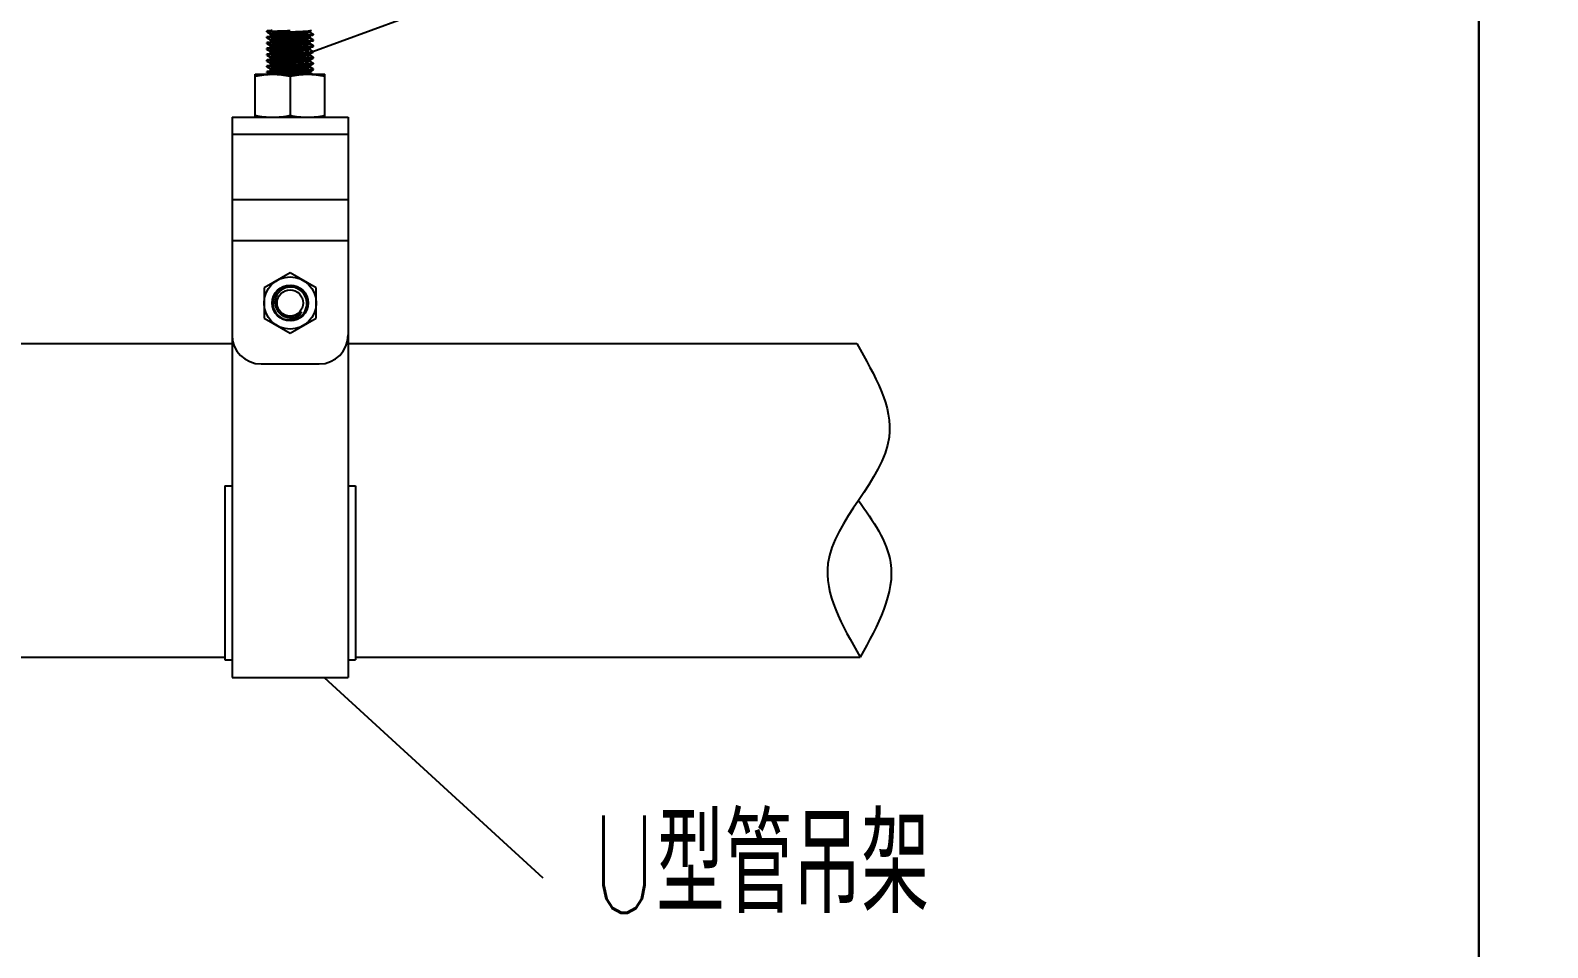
# Model space of a CAD drawing. Extents: x 27938 to 1507990, y 110129 to 923079.
# Drawn here: x 539211 to 545432, y 376000 to 379764 of the extents above; entities that cross this region are included whole.
import ezdxf

# ---------------------------------------------------------------- set-up
doc = ezdxf.new("R2010")
doc.units = 0
doc.header["$LTSCALE"] = 1000
doc.header["$MEASUREMENT"] = 0
doc.layers.add('W_DIM', color=4, linetype='Continuous')
doc.styles.get("Standard").update_dxf_attribs({"font": 'gbenor.shx', "bigfont": 'gbcbig.shx'})
doc.styles.add('wwp100', font='txt.shx', dxfattribs={"width": 0.7, "height": 400, "bigfont": 'hztxt.shx'})
doc.dimstyles.get("Standard").update_dxf_attribs({"dimtxt": 0.18, "dimasz": 0.18, "dimexe": 0.18, "dimexo": 0.0625, "dimgap": 0.09, "dimtad": 0, "dimtih": 1, "dimtoh": 1, "dimdec": 4, "dimzin": 0, "dimdsep": 46, "dimtxsty": 'Standard', "dimcen": 0.09, "dimadec": 0, "dimazin": 0, "dimtfac": 1, "dimtdec": 4, "dimtofl": 0, "dimtmove": 0, "dimatfit": 3, "dimfxl": 1, "dimtolj": 1, "dimtzin": 0, "dimarcsym": 0})

msp = doc.modelspace()

# ---------------------------------------------------------------- linework, layer by layer
at = {"linetype": 'Continuous'}
for p, q in [((540181.2, 379760.6), (540180.9, 379760.3)), ((540180.9, 379757.3), (540180.9, 379760.3)), ((540181.2, 379757.1), (540180.9, 379757.3)), ((540181.2, 379757.1), (540194.1, 379749.6)), ((540193.8, 379749.9), (540193.8, 379743.9)), ((540358.3, 379761.5), (540363.3, 379764.4)), ((540371.2, 379748.7), (540358.3, 379756.2)), ((540358.6, 379755.9), (540358.6, 379761.8)), ((540371.2, 379748.7), (540371.4, 379748.4)), ((540371.2, 379745.2), (540371.4, 379745.4)), ((540371.4, 379745.4), (540371.4, 379748.4)), ((540181.2, 379736.8), (540180.9, 379736.5)), ((540180.9, 379733.5), (540180.9, 379736.5)), ((540181.2, 379733.3), (540180.9, 379733.5)), ((540181.2, 379713), (540180.9, 379712.7)), ((540180.9, 379709.7), (540180.9, 379712.7)), ((540181.2, 379709.5), (540180.9, 379709.7)), ((540181.2, 379689.1), (540180.9, 379688.9)), ((540180.9, 379685.9), (540180.9, 379688.9)), ((540181.2, 379685.6), (540180.9, 379685.9)), ((540181.2, 379733.3), (540194.1, 379725.8)), ((540181.2, 379709.5), (540194.1, 379702)), ((540181.2, 379685.6), (540194.1, 379678.2)), ((540193.8, 379726.1), (540193.8, 379720.1)), ((540193.8, 379702.3), (540193.8, 379696.3)), ((540357.2, 379731.3), (540356.5, 379731.2)), ((540357.5, 379707.6), (540356.6, 379707.4)), ((540371.2, 379724.9), (540358.3, 379732.3)), ((540371.2, 379701), (540358.3, 379708.5)), ((540371.2, 379677.2), (540358.3, 379684.7)), ((540358.6, 379732), (540358.6, 379738)), ((540358.6, 379708.2), (540358.6, 379714.2)), ((540358.6, 379684.4), (540358.6, 379690.4)), ((540371.2, 379724.9), (540371.4, 379724.6)), ((540371.2, 379721.4), (540371.4, 379721.6)), ((540371.2, 379701), (540371.4, 379700.8)), ((540371.2, 379697.5), (540371.4, 379697.8)), ((540371.4, 379721.6), (540371.4, 379724.6)), ((540371.4, 379697.8), (540371.4, 379700.8)), ((540181.2, 379665.3), (540180.9, 379665.1)), ((540180.9, 379662.1), (540180.9, 379665.1)), ((540181.2, 379661.8), (540180.9, 379662.1)), ((540181.2, 379641.5), (540180.9, 379641.3)), ((540180.9, 379638.3), (540180.9, 379641.3)), ((540181.2, 379638), (540180.9, 379638.3)), ((540181.2, 379661.8), (540194.1, 379654.3)), ((540181.2, 379638), (540194.1, 379630.5)), ((540193.8, 379678.5), (540193.8, 379672.5)), ((540193.8, 379654.6), (540193.8, 379648.7)), ((540193.8, 379630.8), (540193.8, 379624.9)), ((540358.3, 379666.3), (540371.2, 379673.7)), ((540371.2, 379653.4), (540358.3, 379660.9)), ((540358.3, 379642.4), (540371.2, 379649.9)), ((540371.2, 379629.6), (540358.3, 379637.1)), ((540358.3, 379618.6), (540371.2, 379626.1)), ((540358.6, 379660.6), (540358.6, 379666.6)), ((540358.6, 379636.8), (540358.6, 379642.7)), ((540371.2, 379677.2), (540371.4, 379677)), ((540371.2, 379673.7), (540371.4, 379674)), ((540371.2, 379653.4), (540371.4, 379653.2)), ((540371.2, 379649.9), (540371.4, 379650.2)), ((540371.2, 379629.6), (540371.4, 379629.3)), ((540371.2, 379626.1), (540371.4, 379626.4)), ((540371.4, 379674), (540371.4, 379677)), ((540371.4, 379650.2), (540371.4, 379653.2)), ((540371.4, 379626.4), (540371.4, 379629.3)), ((540133.3, 379583.5), (540419.1, 379583.5)), ((540133.3, 379407.2), (540133.3, 379583.5)), ((540181.2, 379617.7), (540180.9, 379617.4)), ((540180.9, 379614.5), (540180.9, 379617.4)), ((540181.2, 379614.2), (540180.9, 379614.5)), ((540181.2, 379593.9), (540180.9, 379593.6)), ((540180.9, 379590.7), (540180.9, 379593.6)), ((540181.1, 379590.5), (540180.9, 379590.7)), ((540181.2, 379590.4), (540181.1, 379590.5)), ((540181.2, 379614.2), (540194.1, 379606.7)), ((540181.2, 379590.4), (540194.1, 379582.9)), ((540193.8, 379607), (540193.8, 379601.1)), ((540276.2, 379575.4), (540276.2, 379415.3)), ((540285.8, 379583.6), (540281.5, 379583.5)), ((540371.2, 379605.8), (540358.3, 379613.3)), ((540358.3, 379594.8), (540371.2, 379602.3)), ((540369.1, 379583.2), (540358.3, 379589.5)), ((540358.6, 379613), (540358.6, 379618.9)), ((540358.6, 379589.2), (540358.6, 379595.1)), ((540371.2, 379605.8), (540371.4, 379605.5)), ((540371.2, 379602.3), (540371.4, 379602.6)), ((540371.4, 379602.6), (540371.4, 379605.5)), ((540419.1, 379407.2), (540419.1, 379583.5)), ((540038.1, 379407.2), (540514.3, 379407.2)), ((540038.1, 379407.2), (540038.1, 377109.3)), ((540514.3, 379407.2), (540514.3, 377109.3)), ((540038.1, 379337.5), (540514.3, 379337.5)), ((540038.1, 379069.6), (540514.3, 379069.6)), ((540038.1, 378901.2), (540514.3, 378901.2)), ((540276.2, 378768.9), (540169.1, 378707.1)), ((540383.3, 378707.1), (540276.2, 378768.9)), ((540169.1, 378707.1), (540169.1, 378583.4)), ((540328.9, 378695.8), (540328.8, 378695.9)), ((540383.3, 378583.4), (540383.3, 378707.1)), ((540349.2, 378643.9), (540349.2, 378643.8)), ((540349.2, 378643.8), (540349.2, 378643.9)), ((540169.1, 378583.4), (540276.2, 378521.5)), ((540276.2, 378521.5), (540383.3, 378583.4)), ((540344.6, 378621.6), (540344.6, 378621.5)), ((539085.6, 378478.5), (540038.1, 378478.5)), ((540514.3, 378478.5), (542599.2, 378478.5)), ((540157.1, 378395.2), (540395.3, 378395.2)), ((540008.3, 377895.1), (540038.1, 377895.1)), ((540008.3, 377895.1), (540008.3, 377180.7)), ((540514.3, 377895.1), (540544.1, 377895.1)), ((540544.1, 377895.1), (540544.1, 377180.7)), ((539085.6, 377192.6), (540008.3, 377192.6)), ((540008.3, 377180.7), (540038.1, 377180.7)), ((540514.3, 377180.7), (540544.1, 377180.7)), ((540544.1, 377192.6), (542614, 377192.6)), ((540038.1, 377109.3), (540514.3, 377109.3))]:
    msp.add_line(p, q, dxfattribs=at)
for points in [[(530011.3, 387132.7), (545149.7, 387132.7), (545149.7, 372277.4), (530011.3, 372277.4)], [(545149.7, 387132.7), (564150.3, 387132.7), (564146, 372277.4), (545149.7, 372277.4)]]:
    msp.add_lwpolyline(points, close=True)
for radius in [107.1, 73.7, 53.6]:
    msp.add_circle((540276.2, 378645.2), radius, dxfattribs=at)
for centre, radius, start, end in [((540226.4, 379350.5), 410.2, 93.82546, 94.80608), ((540325.2, 380166.3), 421.3, 273.76869, 274.79342), ((540352.7, 379773.6), 19, 281.49756, 282.79132), ((540214.2, 379427), 261.7, 94.67947, 95.24215), ((540226.3, 379327.6), 409.2, 93.83131, 94.80786), ((540226.7, 379298.5), 414.5, 93.80005, 94.80434), ((540220.6, 379350.3), 338.6, 94.49214, 94.69374), ((540325.3, 380140.7), 419.4, 273.77976, 274.79411), ((540325.3, 380116.7), 419.2, 273.78138, 274.79382), ((540225.3, 379268.7), 396.6, 93.91067, 94.81357), ((540225.8, 379238.5), 403.1, 93.86928, 94.81105), ((540325.3, 380093.8), 420.2, 273.77571, 274.79329), ((540325.2, 380047.4), 421.4, 273.76813, 274.79336), ((540326.9, 380049.1), 399.2, 273.90218, 274.80507), ((540224.4, 379208.6), 385.3, 93.97069, 94.82913), ((540226.3, 379208.7), 409, 93.83244, 94.80797), ((540325.3, 380021.6), 419.4, 273.77959, 274.79411), ((540276.2, 378645.2), 71.4, 289.25158, 285.86236), ((540271.6, 378651.5), 72.4, 37.57462, 37.80402), ((540276.2, 378645.2), 73, 358.9347, 43.9347), ((540276.4, 378645.4), 72.8, 43.52983, 43.8601), ((540272, 378651.8), 71.9, 23.78684, 37.58004), ((540276.3, 378645.3), 72.9, 42.26195, 43.52956), ((540276.3, 378647.4), 73, 339.76267, 355.68101), ((540276.5, 378647.3), 72.9, 355.70631, 356.90192), ((540276.3, 378645.2), 73, 356.87963, 358.47887), ((540276.5, 378645.2), 72.8, 358.47928, 358.88404), ((540276.6, 378647.3), 72.8, 356.90209, 357.24282), ((540276.4, 378645.5), 60.4, 225.59611, 226.24462), ((540276.4, 378645.5), 60.4, 226.24456, 228.00022), ((540274.8, 378646.8), 60.6, 228.6612, 231.11392), ((540276.3, 378645.4), 60.3, 227.99953, 230.78432), ((540274.7, 378646.7), 60.4, 231.11449, 231.91317), ((540274.6, 378646.6), 60.4, 231.91326, 232.23953), ((540274.6, 378646.5), 60.2, 232.2392, 233.54055), ((540276.1, 378645.1), 60, 230.78467, 232.80593), ((540274.4, 378646.4), 60.1, 233.54074, 234.43196), ((540274.3, 378646.2), 59.9, 234.43195, 235.30083), ((540276, 378644.9), 59.7, 232.80687, 233.4634), ((540274.2, 378646.1), 59.7, 235.30084, 236.12399), ((540275.9, 378644.8), 59.6, 233.46339, 234.12153), ((540276.2, 378645.2), 60.1, 234.12167, 323.46019), ((540274.3, 378644.3), 71.1, 287.55077, 290.96708), ((540270.9, 378639.5), 61.5, 313.91184, 316.67382), ((540271.4, 378639.1), 60.9, 316.66061, 330.82466), ((540276, 378645.4), 60.3, 312.09178, 313.87745), ((540276, 378645.4), 60.4, 313.87721, 315.04424), ((540276, 378645.4), 60.4, 315.04373, 319.24978), ((540276.2, 378645.3), 60.1, 319.2512, 320.83328), ((540276.3, 378645.2), 60, 320.83379, 321.09928), ((540276.3, 378645.1), 59.9, 321.09926, 321.48549), ((540276.4, 378645.1), 59.8, 321.48536, 322.27715), ((540276.6, 378644.9), 59.6, 322.2769, 323.45974), ((540277.4, 378647), 71.9, 312.10865, 339.21381), ((540277, 378647.2), 72.3, 339.27916, 339.71057), ((540157.1, 378514.3), 119.1, 180, 270), ((540395.3, 378514.3), 119.1, 270, 0)]:
    msp.add_arc(centre, radius, start, end, dxfattribs=at)
for points, knots in [([(540180.9, 379757.3), (540180.9, 379757.8), (540183.1, 379758.1), (540184.2, 379758.3), (540185.3, 379758.5)], [0, 0, 0, 0, 0.27238, 1, 1, 1, 1]), ([(540188.4, 379761.8), (540187.5, 379761.7), (540185.1, 379761.4), (540182.5, 379761.3), (540181.2, 379760.6)], [0, 0, 0, 0, 0.375527, 1, 1, 1, 1]), ([(540202.9, 379762.9), (540201.5, 379762.9), (540196.6, 379762.5), (540191.8, 379762.2), (540188.4, 379761.8)], [0, 0, 0, 0, 0.294617, 1, 1, 1, 1]), ([(540195.8, 379750.7), (540195.3, 379750.6), (540194.7, 379750.5), (540193.8, 379750.1), (540193.8, 379749.9)], [0, 0, 0, 0, 0.704888, 1, 1, 1, 1]), ([(540356.4, 379755), (540346.6, 379753), (540318.6, 379752.4), (540273.7, 379749.5), (540232.8, 379748.1), (540206.8, 379746), (540197.7, 379745.4), (540194.8, 379744.5)], [0, 0, 0, 0, 0.186906, 0.5149, 0.834439, 0.943372, 1, 1, 1, 1]), ([(540356.9, 379761), (540347.6, 379758.9), (540311.4, 379758.2), (540264.2, 379755.5), (540220, 379752.9), (540202.1, 379752), (540195.8, 379750.7)], [0, 0, 0, 0, 0.176504, 0.667042, 0.88168, 1, 1, 1, 1]), ([(540199, 379759.7), (540200.5, 379759.8), (540207.4, 379760.3), (540214.3, 379760.6), (540219.7, 379760.9)], [0, 0, 0, 0, 0.219992, 1, 1, 1, 1]), ([(540219.7, 379760.9), (540224, 379761.1), (540242.8, 379762), (540261.7, 379762.7), (540276.2, 379763.3)], [0, 0, 0, 0, 0.227178, 1, 1, 1, 1]), ([(540352.9, 379746), (540347.8, 379745.7), (540322.3, 379744.2), (540296.7, 379743.3), (540276.2, 379742.5)], [0, 0, 0, 0, 0.198238, 1, 1, 1, 1]), ([(540353, 379743), (540357.2, 379743.3), (540363.1, 379744.1), (540369.6, 379744.2), (540371.2, 379745.2)], [0, 0, 0, 0, 0.690891, 1, 1, 1, 1]), ([(540358.3, 379761.5), (540358.1, 379761.4), (540357.6, 379761.2), (540357.2, 379761.1), (540356.9, 379761)], [0, 0, 0, 0, 0.401788, 1, 1, 1, 1]), ([(540358.6, 379755.9), (540358.6, 379755.7), (540357.8, 379755.3), (540357.3, 379755.2), (540356.9, 379755.1)], [0, 0, 0, 0, 0.301708, 1, 1, 1, 1]), ([(540371.4, 379748.4), (540371.4, 379747.9), (540369, 379747.7), (540367.7, 379747.3), (540366.5, 379747.2)], [0, 0, 0, 0, 0.270407, 1, 1, 1, 1]), ([(540180.9, 379733.5), (540180.9, 379734), (540183.2, 379734.2), (540184.3, 379734.6), (540185.5, 379734.7)], [0, 0, 0, 0, 0.271848, 1, 1, 1, 1]), ([(540180.9, 379709.7), (540180.9, 379710.2), (540183.3, 379710.4), (540184.4, 379710.8), (540185.6, 379710.9)], [0, 0, 0, 0, 0.2714, 1, 1, 1, 1]), ([(540181, 379685.9), (540181, 379686.7), (540185.8, 379686.6), (540188, 379687.4), (540190.3, 379687.6)], [0, 0, 0, 0, 0.263671, 1, 1, 1, 1]), ([(540198.6, 379738.8), (540194.6, 379738.6), (540188.9, 379737.8), (540182.7, 379737.7), (540181.2, 379736.8)], [0, 0, 0, 0, 0.690101, 1, 1, 1, 1]), ([(540198.9, 379715.1), (540194.8, 379714.8), (540189.1, 379714), (540182.8, 379713.9), (540181.2, 379713)], [0, 0, 0, 0, 0.690433, 1, 1, 1, 1]), ([(540199.2, 379691.3), (540195, 379691), (540189.2, 379690.2), (540182.8, 379690.1), (540181.2, 379689.1)], [0, 0, 0, 0, 0.690711, 1, 1, 1, 1]), ([(540195.9, 379726.9), (540195.3, 379726.8), (540194.7, 379726.7), (540193.8, 379726.3), (540193.8, 379726.1)], [0, 0, 0, 0, 0.705209, 1, 1, 1, 1]), ([(540195.9, 379703.1), (540195.4, 379703), (540194.8, 379702.9), (540193.8, 379702.5), (540193.8, 379702.3)], [0, 0, 0, 0, 0.705913, 1, 1, 1, 1]), ([(540194, 379687.9), (540199.1, 379688.3), (540226.5, 379690), (540253.9, 379691), (540276.2, 379691.9)], [0, 0, 0, 0, 0.18466, 1, 1, 1, 1]), ([(540194.8, 379744.5), (540194.7, 379744.5), (540194.4, 379744.4), (540194.2, 379744.3), (540194.1, 379744.2)], [0, 0, 0, 0, 0.569178, 1, 1, 1, 1]), ([(540195.1, 379720.8), (540194.9, 379720.7), (540194.6, 379720.6), (540194.2, 379720.5), (540194.1, 379720.4)], [0, 0, 0, 0, 0.582256, 1, 1, 1, 1]), ([(540195.4, 379697.1), (540195.1, 379697), (540194.7, 379696.9), (540194.3, 379696.7), (540194.1, 379696.6)], [0, 0, 0, 0, 0.593653, 1, 1, 1, 1]), ([(540356.5, 379731.2), (540346.8, 379729.2), (540319.1, 379728.6), (540274.5, 379725.8), (540233.7, 379724.3), (540207.4, 379722.3), (540198.2, 379721.6), (540195.1, 379720.8)], [0, 0, 0, 0, 0.184419, 0.509926, 0.829804, 0.940533, 1, 1, 1, 1]), ([(540356.6, 379707.4), (540346.9, 379705.4), (540319.6, 379704.7), (540275.3, 379702.3), (540231.4, 379699.6), (540204.5, 379699.2), (540195.4, 379697.1)], [0, 0, 0, 0, 0.18225, 0.50532, 0.825389, 1, 1, 1, 1]), ([(540357.2, 379737.3), (540348.2, 379735), (540321.4, 379734.8), (540277.6, 379732), (540233.1, 379729.6), (540205.5, 379728.9), (540195.9, 379726.9)], [0, 0, 0, 0, 0.172112, 0.49211, 0.816561, 1, 1, 1, 1]), ([(540357.5, 379713.6), (540354.5, 379712.7), (540345.4, 379712.1), (540319.2, 379710), (540278.3, 379708.6), (540233.6, 379705.8), (540205.7, 379705.1), (540195.9, 379703.1)], [0, 0, 0, 0, 0.057877, 0.167606, 0.487311, 0.814214, 1, 1, 1, 1]), ([(540348.8, 379688.5), (540337.2, 379687.4), (540309.4, 379685.9), (540266.7, 379684.1), (540227.5, 379681.8), (540204.2, 379681), (540196, 379679.3)], [0, 0, 0, 0, 0.229049, 0.545233, 0.836568, 1, 1, 1, 1]), ([(540276.2, 379742.5), (540268.7, 379742.2), (540242.8, 379741.1), (540217, 379740.1), (540198.6, 379738.8)], [0, 0, 0, 0, 0.289182, 1, 1, 1, 1]), ([(540198.9, 379735.9), (540204, 379736.2), (540229.7, 379737.7), (540255.5, 379738.7), (540276.2, 379739.5)], [0, 0, 0, 0, 0.196967, 1, 1, 1, 1]), ([(540276.2, 379718.6), (540268.8, 379718.3), (540243, 379717.3), (540217.2, 379716.3), (540198.9, 379715.1)], [0, 0, 0, 0, 0.288643, 1, 1, 1, 1]), ([(540199.2, 379712.1), (540204.3, 379712.4), (540229.9, 379713.9), (540255.6, 379714.8), (540276.2, 379715.7)], [0, 0, 0, 0, 0.197595, 1, 1, 1, 1]), ([(540276.2, 379694.8), (540268.8, 379694.5), (540243.1, 379693.5), (540217.5, 379692.5), (540199.2, 379691.3)], [0, 0, 0, 0, 0.288182, 1, 1, 1, 1]), ([(540276.2, 379739.5), (540283.6, 379739.8), (540309.2, 379740.8), (540334.8, 379741.8), (540353, 379743)], [0, 0, 0, 0, 0.287875, 1, 1, 1, 1]), ([(540353, 379722.2), (540347.9, 379721.9), (540322.3, 379720.4), (540296.7, 379719.5), (540276.2, 379718.6)], [0, 0, 0, 0, 0.198015, 1, 1, 1, 1]), ([(540276.2, 379715.7), (540283.6, 379716), (540309.2, 379717), (540334.8, 379718), (540353, 379719.2)], [0, 0, 0, 0, 0.287899, 1, 1, 1, 1]), ([(540353, 379698.4), (540347.9, 379698), (540322.3, 379696.6), (540296.7, 379695.6), (540276.2, 379694.8)], [0, 0, 0, 0, 0.197982, 1, 1, 1, 1]), ([(540276.2, 379691.9), (540283.6, 379692.1), (540309.1, 379693.2), (540334.7, 379694.2), (540352.9, 379695.4)], [0, 0, 0, 0, 0.287815, 1, 1, 1, 1]), ([(540357.7, 379689.8), (540357.3, 379689.7), (540354.3, 379689), (540351.4, 379688.8), (540348.8, 379688.5)], [0, 0, 0, 0, 0.152403, 1, 1, 1, 1]), ([(540358.6, 379684.4), (540358.6, 379683.5), (540353.5, 379683.5), (540351.3, 379682.8), (540348.8, 379682.6)], [0, 0, 0, 0, 0.264973, 1, 1, 1, 1]), ([(540352.9, 379695.4), (540357.2, 379695.7), (540363.1, 379696.5), (540369.6, 379696.6), (540371.2, 379697.5)], [0, 0, 0, 0, 0.690907, 1, 1, 1, 1]), ([(540353, 379719.2), (540357.2, 379719.5), (540363.1, 379720.3), (540369.6, 379720.4), (540371.2, 379721.4)], [0, 0, 0, 0, 0.690866, 1, 1, 1, 1]), ([(540358.3, 379737.7), (540358.2, 379737.6), (540357.8, 379737.5), (540357.4, 379737.4), (540357.2, 379737.3)], [0, 0, 0, 0, 0.412535, 1, 1, 1, 1]), ([(540358.6, 379732), (540358.6, 379731.9), (540358, 379731.5), (540357.5, 379731.4), (540357.2, 379731.3)], [0, 0, 0, 0, 0.309908, 1, 1, 1, 1]), ([(540358.3, 379713.9), (540358.2, 379713.8), (540357.9, 379713.7), (540357.6, 379713.6), (540357.5, 379713.6)], [0, 0, 0, 0, 0.424841, 1, 1, 1, 1]), ([(540358.6, 379708.2), (540358.6, 379708.1), (540358.1, 379707.8), (540357.7, 379707.7), (540357.5, 379707.6)], [0, 0, 0, 0, 0.32015, 1, 1, 1, 1]), ([(540358.3, 379690.1), (540358.2, 379690), (540358, 379689.9), (540357.8, 379689.9), (540357.7, 379689.8)], [0, 0, 0, 0, 0.438999, 1, 1, 1, 1]), ([(540371.4, 379724.6), (540371.4, 379724.1), (540369, 379723.9), (540367.8, 379723.5), (540366.5, 379723.4)], [0, 0, 0, 0, 0.270549, 1, 1, 1, 1]), ([(540371.4, 379700.8), (540371.4, 379700.3), (540369, 379700.1), (540367.8, 379699.7), (540366.5, 379699.6)], [0, 0, 0, 0, 0.270562, 1, 1, 1, 1]), ([(540180.9, 379662.1), (540180.9, 379662.2), (540182.5, 379663.1), (540183.8, 379663), (540185.2, 379663.2)], [0, 0, 0, 0, 0.087797, 1, 1, 1, 1]), ([(540180.9, 379638.3), (540180.9, 379638.7), (540183.1, 379639), (540184.2, 379639.3), (540185.3, 379639.4)], [0, 0, 0, 0, 0.272398, 1, 1, 1, 1]), ([(540190.3, 379666.8), (540189.1, 379666.7), (540186.1, 379666.2), (540182.8, 379666.3), (540181.2, 379665.3)], [0, 0, 0, 0, 0.380478, 1, 1, 1, 1]), ([(540198.2, 379643.6), (540194.3, 379643.3), (540188.8, 379642.5), (540182.7, 379642.4), (540181.2, 379641.5)], [0, 0, 0, 0, 0.689705, 1, 1, 1, 1]), ([(540276.2, 379671), (540267.4, 379670.7), (540238.8, 379669.5), (540210.1, 379668.6), (540190.3, 379666.8)], [0, 0, 0, 0, 0.307364, 1, 1, 1, 1]), ([(540196, 379679.3), (540195.5, 379679.2), (540194.8, 379679.1), (540193.8, 379678.7), (540193.8, 379678.5)], [0, 0, 0, 0, 0.706519, 1, 1, 1, 1]), ([(540196.1, 379655.5), (540195.5, 379655.4), (540194.9, 379655.3), (540193.8, 379654.9), (540193.8, 379654.6)], [0, 0, 0, 0, 0.708127, 1, 1, 1, 1]), ([(540196.5, 379631.8), (540195.8, 379631.7), (540195.1, 379631.5), (540193.8, 379631.1), (540193.8, 379630.8)], [0, 0, 0, 0, 0.712882, 1, 1, 1, 1]), ([(540195.6, 379673.3), (540195.3, 379673.2), (540194.8, 379673.1), (540194.3, 379672.9), (540194.1, 379672.8)], [0, 0, 0, 0, 0.599327, 1, 1, 1, 1]), ([(540195.3, 379649.4), (540195.1, 379649.4), (540194.7, 379649.2), (540194.3, 379649.1), (540194.1, 379649)], [0, 0, 0, 0, 0.591838, 1, 1, 1, 1]), ([(540195.2, 379625.6), (540195, 379625.5), (540194.6, 379625.4), (540194.2, 379625.3), (540194.1, 379625.2)], [0, 0, 0, 0, 0.58487, 1, 1, 1, 1]), ([(540350.3, 379635.1), (540338.6, 379633.8), (540310.2, 379632.4), (540266.4, 379630.6), (540226.6, 379627.9), (540203, 379627.6), (540195.2, 379625.6)], [0, 0, 0, 0, 0.226976, 0.549217, 0.844212, 1, 1, 1, 1]), ([(540349.6, 379658.8), (540337.8, 379657.6), (540309.5, 379656.2), (540266.1, 379654.4), (540226.6, 379651.8), (540203.2, 379651.3), (540195.3, 379649.4)], [0, 0, 0, 0, 0.229241, 0.549849, 0.842936, 1, 1, 1, 1]), ([(540348.8, 379682.6), (540337, 379681.4), (540308.9, 379680), (540265.9, 379678.2), (540226.7, 379675.7), (540203.5, 379675.1), (540195.6, 379673.3)], [0, 0, 0, 0, 0.231234, 0.549995, 0.841234, 1, 1, 1, 1]), ([(540349.6, 379664.8), (540338.1, 379663.6), (540310.4, 379662.2), (540267.6, 379660.3), (540228.1, 379658), (540204.4, 379657.2), (540196.1, 379655.5)], [0, 0, 0, 0, 0.225271, 0.541123, 0.834355, 1, 1, 1, 1]), ([(540350.3, 379641), (540339.1, 379639.8), (540311.7, 379638.4), (540269.1, 379636.6), (540229.1, 379634.3), (540205.1, 379633.4), (540196.5, 379631.8)], [0, 0, 0, 0, 0.220169, 0.534105, 0.829282, 1, 1, 1, 1]), ([(540198.2, 379664.4), (540203.3, 379664.8), (540229.3, 379666.2), (540255.3, 379667.2), (540276.2, 379668)], [0, 0, 0, 0, 0.195382, 1, 1, 1, 1]), ([(540276.2, 379647.2), (540268.7, 379646.9), (540242.7, 379645.8), (540216.7, 379644.8), (540198.2, 379643.6)], [0, 0, 0, 0, 0.289807, 1, 1, 1, 1]), ([(540198.6, 379640.6), (540203.7, 379641), (540229.5, 379642.4), (540255.4, 379643.4), (540276.2, 379644.2)], [0, 0, 0, 0, 0.196205, 1, 1, 1, 1]), ([(540276.2, 379623.4), (540268.7, 379623.1), (540242.8, 379622), (540217, 379621), (540198.6, 379619.8)], [0, 0, 0, 0, 0.289201, 1, 1, 1, 1]), ([(540352.9, 379674.6), (540347.9, 379674.2), (540322.3, 379672.8), (540296.7, 379671.8), (540276.2, 379671)], [0, 0, 0, 0, 0.198096, 1, 1, 1, 1]), ([(540276.2, 379668), (540283.7, 379668.3), (540309.7, 379669.4), (540335.7, 379670.4), (540354.1, 379671.7)], [0, 0, 0, 0, 0.289675, 1, 1, 1, 1]), ([(540354.1, 379650.8), (540349, 379650.5), (540323.1, 379649), (540297.1, 379648), (540276.2, 379647.2)], [0, 0, 0, 0, 0.195558, 1, 1, 1, 1]), ([(540276.2, 379644.2), (540283.6, 379644.5), (540309.1, 379645.6), (540334.7, 379646.6), (540352.9, 379647.8)], [0, 0, 0, 0, 0.2877, 1, 1, 1, 1]), ([(540352.9, 379626.9), (540347.8, 379626.6), (540322.3, 379625.2), (540296.7, 379624.2), (540276.2, 379623.4)], [0, 0, 0, 0, 0.198249, 1, 1, 1, 1]), ([(540276.2, 379620.4), (540283.6, 379620.7), (540309.2, 379621.7), (540334.8, 379622.7), (540353, 379624)], [0, 0, 0, 0, 0.287873, 1, 1, 1, 1]), ([(540358.3, 379666.3), (540358, 379666.1), (540355.1, 379665.3), (540352.2, 379665), (540349.6, 379664.8)], [0, 0, 0, 0, 0.123943, 1, 1, 1, 1]), ([(540358.6, 379660.6), (540358.6, 379659.8), (540353.9, 379659.7), (540351.8, 379659), (540349.6, 379658.8)], [0, 0, 0, 0, 0.265614, 1, 1, 1, 1]), ([(540358.3, 379642.4), (540358, 379642.3), (540355.4, 379641.5), (540352.7, 379641.3), (540350.3, 379641)], [0, 0, 0, 0, 0.126191, 1, 1, 1, 1]), ([(540358.6, 379636.8), (540358.6, 379636), (540354.3, 379635.9), (540352.4, 379635.3), (540350.3, 379635.1)], [0, 0, 0, 0, 0.266397, 1, 1, 1, 1]), ([(540352.9, 379647.8), (540357.1, 379648.1), (540363.1, 379648.9), (540369.6, 379649), (540371.2, 379649.9)], [0, 0, 0, 0, 0.691019, 1, 1, 1, 1]), ([(540353, 379624), (540357.2, 379624.3), (540363.1, 379625.1), (540369.6, 379625.2), (540371.2, 379626.1)], [0, 0, 0, 0, 0.690906, 1, 1, 1, 1]), ([(540354.1, 379671.7), (540358, 379671.9), (540363.6, 379672.7), (540369.7, 379672.8), (540371.2, 379673.7)], [0, 0, 0, 0, 0.689778, 1, 1, 1, 1]), ([(540371.4, 379677), (540371.4, 379676.5), (540369, 379676.2), (540367.7, 379675.9), (540366.5, 379675.7)], [0, 0, 0, 0, 0.27051, 1, 1, 1, 1]), ([(540371.4, 379629.3), (540371.4, 379628.9), (540369, 379628.6), (540367.7, 379628.3), (540366.5, 379628.1)], [0, 0, 0, 0, 0.270399, 1, 1, 1, 1]), ([(540371.4, 379653.2), (540371.4, 379652.7), (540369.2, 379652.4), (540368.1, 379652.1), (540367, 379652)], [0, 0, 0, 0, 0.272165, 1, 1, 1, 1]), ([(540133.3, 379575.4), (540145.1, 379577.9), (540168.8, 379581.9), (540192.8, 379583.5), (540204.8, 379583.5)], [0, 0, 0, 0, 0.500766, 1, 1, 1, 1]), ([(540180.9, 379614.5), (540180.9, 379614.9), (540183.2, 379615.2), (540184.3, 379615.5), (540185.5, 379615.6)], [0, 0, 0, 0, 0.271865, 1, 1, 1, 1]), ([(540180.9, 379590.7), (540181, 379591), (540182.7, 379591.3), (540183.7, 379591.6), (540184.6, 379591.7)], [0, 0, 0, 0, 0.276774, 1, 1, 1, 1]), ([(540198.6, 379619.8), (540194.6, 379619.5), (540188.9, 379618.7), (540182.7, 379618.6), (540181.2, 379617.7)], [0, 0, 0, 0, 0.690089, 1, 1, 1, 1]), ([(540198.9, 379596), (540194.8, 379595.7), (540189.1, 379594.9), (540182.8, 379594.8), (540181.2, 379593.9)], [0, 0, 0, 0, 0.690423, 1, 1, 1, 1]), ([(540196.9, 379608.1), (540196.2, 379607.9), (540195.3, 379607.7), (540193.8, 379607.3), (540193.8, 379607)], [0, 0, 0, 0, 0.716853, 1, 1, 1, 1]), ([(540197.4, 379584.3), (540196.6, 379584.2), (540195.5, 379584), (540194.3, 379583.7), (540194, 379583.4)], [0, 0, 0, 0, 0.648621, 1, 1, 1, 1]), ([(540195, 379601.7), (540194.8, 379601.7), (540194.5, 379601.6), (540194.2, 379601.4), (540194.1, 379601.4)], [0, 0, 0, 0, 0.578532, 1, 1, 1, 1]), ([(540351, 379611.3), (540339.4, 379610.1), (540310.9, 379608.6), (540266.8, 379606.9), (540226.7, 379604), (540202.8, 379603.8), (540195, 379601.7)], [0, 0, 0, 0, 0.224472, 0.548168, 0.84513, 1, 1, 1, 1]), ([(540351, 379617.3), (540340, 379616.1), (540312.9, 379614.7), (540270.5, 379612.8), (540230.3, 379610.6), (540205.9, 379609.6), (540196.9, 379608.1)], [0, 0, 0, 0, 0.215068, 0.527073, 0.824187, 1, 1, 1, 1]), ([(540351.7, 379593.6), (540341, 379592.3), (540314.2, 379591), (540272, 379589), (540231.4, 379586.9), (540206.6, 379585.8), (540197.4, 379584.3)], [0, 0, 0, 0, 0.209983, 0.520062, 0.819106, 1, 1, 1, 1]), ([(540197.7, 379592.9), (540202.8, 379593.3), (540228.9, 379594.8), (540255.1, 379595.8), (540276.2, 379596.6)], [0, 0, 0, 0, 0.194182, 1, 1, 1, 1]), ([(540198.9, 379616.8), (540204, 379617.2), (540229.7, 379618.6), (540255.5, 379619.6), (540276.2, 379620.4)], [0, 0, 0, 0, 0.196944, 1, 1, 1, 1]), ([(540276.2, 379599.6), (540268.8, 379599.3), (540243, 379598.2), (540217.2, 379597.2), (540198.9, 379596)], [0, 0, 0, 0, 0.28866, 1, 1, 1, 1]), ([(540204.8, 379583.5), (540216.7, 379583.5), (540240.8, 379581.9), (540264.4, 379577.9), (540276.2, 379575.4)], [0, 0, 0, 0, 0.499234, 1, 1, 1, 1]), ([(540353, 379603.1), (540347.9, 379602.8), (540322.3, 379601.4), (540296.7, 379600.4), (540276.2, 379599.6)], [0, 0, 0, 0, 0.198019, 1, 1, 1, 1]), ([(540276.2, 379596.6), (540283.6, 379596.9), (540309.2, 379597.9), (540334.8, 379598.9), (540353, 379600.2)], [0, 0, 0, 0, 0.2879, 1, 1, 1, 1]), ([(540276.2, 379575.4), (540288, 379577.9), (540311.6, 379581.9), (540335.7, 379583.5), (540347.6, 379583.5)], [0, 0, 0, 0, 0.500766, 1, 1, 1, 1]), ([(540351.7, 379587.6), (540348, 379587.2), (540326.1, 379585.4), (540304.1, 379584.5), (540285.8, 379583.6)], [0, 0, 0, 0, 0.167768, 1, 1, 1, 1]), ([(540347.6, 379583.5), (540359.6, 379583.5), (540383.6, 379581.9), (540407.3, 379577.9), (540419.1, 379575.4)], [0, 0, 0, 0, 0.499234, 1, 1, 1, 1]), ([(540358.3, 379618.6), (540358, 379618.5), (540355.6, 379617.8), (540353.2, 379617.5), (540351, 379617.3)], [0, 0, 0, 0, 0.128615, 1, 1, 1, 1]), ([(540358.6, 379613), (540358.6, 379612.3), (540354.7, 379612.1), (540352.9, 379611.5), (540351, 379611.3)], [0, 0, 0, 0, 0.267341, 1, 1, 1, 1]), ([(540358.3, 379594.8), (540358, 379594.7), (540355.9, 379594), (540353.6, 379593.8), (540351.7, 379593.6)], [0, 0, 0, 0, 0.131217, 1, 1, 1, 1]), ([(540358.6, 379589.2), (540358.6, 379588.5), (540355.1, 379588.3), (540353.4, 379587.8), (540351.7, 379587.6)], [0, 0, 0, 0, 0.268465, 1, 1, 1, 1]), ([(540353, 379600.2), (540357.2, 379600.4), (540363.1, 379601.3), (540369.6, 379601.4), (540371.2, 379602.3)], [0, 0, 0, 0, 0.690878, 1, 1, 1, 1]), ([(540371.4, 379605.5), (540371.4, 379605.1), (540369, 379604.8), (540367.8, 379604.5), (540366.5, 379604.3)], [0, 0, 0, 0, 0.270547, 1, 1, 1, 1]), ([(540133.3, 379415.3), (540145.1, 379412.8), (540168.8, 379408.7), (540192.8, 379407.2), (540204.8, 379407.2)], [0, 0, 0, 0, 0.500766, 1, 1, 1, 1]), ([(540204.8, 379407.2), (540216.7, 379407.2), (540240.8, 379408.7), (540264.4, 379412.8), (540276.2, 379415.3)], [0, 0, 0, 0, 0.499234, 1, 1, 1, 1]), ([(540276.2, 379415.3), (540288, 379412.8), (540311.6, 379408.7), (540335.7, 379407.2), (540347.6, 379407.2)], [0, 0, 0, 0, 0.500766, 1, 1, 1, 1]), ([(540347.6, 379407.2), (540359.6, 379407.2), (540383.6, 379408.7), (540407.3, 379412.8), (540419.1, 379415.3)], [0, 0, 0, 0, 0.499234, 1, 1, 1, 1]), ([(540231, 378690.2), (540225.4, 378684.2), (540216.5, 378669.8), (540212.4, 378644.9), (540218.4, 378620.3), (540228.6, 378606.7), (540234.7, 378601.3)], [0, 0, 0, 0, 0.250059, 0.500072, 0.750044, 1, 1, 1, 1]), ([(540276.2, 378710.6), (540267.8, 378710.4), (540250.9, 378706.5), (540236.7, 378696.4), (540231, 378690.2)], [0, 0, 0, 0, 0.500062, 1, 1, 1, 1]), ([(540322.8, 378693.4), (540316.5, 378699.1), (540301.7, 378708.1), (540284.6, 378710.9), (540276.2, 378710.6)], [0, 0, 0, 0, 0.500002, 1, 1, 1, 1]), ([(540299.7, 378577.9), (540310.6, 378582.1), (540330.6, 378596.1), (540346.5, 378628.7), (540344.7, 378665), (540331.4, 378685.6), (540322.8, 378693.4)], [0, 0, 0, 0, 0.250144, 0.500177, 0.750123, 1, 1, 1, 1]), ([(540241.4, 378582.8), (540249.5, 378579.4), (540267.1, 378575.6), (540284.9, 378578.8), (540293.1, 378582)], [0, 0, 0, 0, 0.500292, 1, 1, 1, 1]), ([(542606.6, 377835.6), (542665.6, 377751.6), (542808, 377548.9), (542685.7, 377324.2), (542614, 377192.6)], [597.636888, 597.636888, 597.636888, 597.636888, 845.186192, 1195.273775, 1195.273775, 1195.273775, 1195.273775])]:
    msp.add_open_spline(points, degree=3, knots=knots, dxfattribs=at)
for points in [[(540185.3, 379758.5), (540187.5, 379758.8), (540189.8, 379759), (540192, 379759.2)], [(540366.5, 379747.2), (540364.5, 379746.9), (540362.4, 379746.7), (540360.4, 379746.6)], [(540185.5, 379734.7), (540187.6, 379735), (540189.8, 379735.2), (540192, 379735.4)], [(540185.6, 379710.9), (540187.7, 379711.2), (540189.9, 379711.4), (540192, 379711.6)], [(540366.5, 379723.4), (540364.5, 379723.1), (540362.4, 379722.9), (540360.4, 379722.8)], [(540366.5, 379699.6), (540364.5, 379699.3), (540362.4, 379699.1), (540360.4, 379698.9)], [(540185.2, 379663.2), (540187.4, 379663.5), (540189.7, 379663.7), (540192, 379663.9)], [(540185.3, 379639.4), (540187.5, 379639.7), (540189.8, 379639.9), (540192, 379640.1)], [(540366.5, 379675.7), (540364.5, 379675.5), (540362.4, 379675.3), (540360.4, 379675.1)], [(540367, 379652), (540364.8, 379651.7), (540362.6, 379651.5), (540360.4, 379651.3)], [(540366.5, 379628.1), (540364.5, 379627.9), (540362.4, 379627.7), (540360.4, 379627.5)], [(540184.6, 379591.7), (540187, 379592.1), (540189.5, 379592.3), (540191.9, 379592.5)], [(540185.5, 379615.6), (540187.6, 379615.9), (540189.8, 379616.1), (540192, 379616.3)], [(540366.5, 379604.3), (540364.5, 379604.1), (540362.4, 379603.9), (540360.4, 379603.7)], [(540293.1, 378582), (540300.6, 378585.1), (540307.7, 378589.6), (540313.5, 378595.2)]]:
    msp.add_open_spline(points, degree=3, dxfattribs=at)
msp.add_spline([(542599.2, 378478.5), (542732.2, 378094.3), (542481, 377576.9), (542614, 377192.6)], degree=3, dxfattribs=at)

# ---------------------------------------------------------------- texts
at = {"layer": 'W_DIM', "color": 7, "style": 'wwp100', "width": 0.7}
msp.add_text('U型管吊架', height=400, dxfattribs=at).set_placement((541513.6, 376143))

# ---------------------------------------------------------------- leaders
for points in [[(540354.1, 379671.7), (541434.6, 380067.5)], [(540416.2, 377109.3), (541312.9, 376287.3)]]:
    msp.add_leader(points, dimstyle='Standard', override={"dimgap": 20, "dimtad": 0})

doc.saveas('drawing.dxf')
